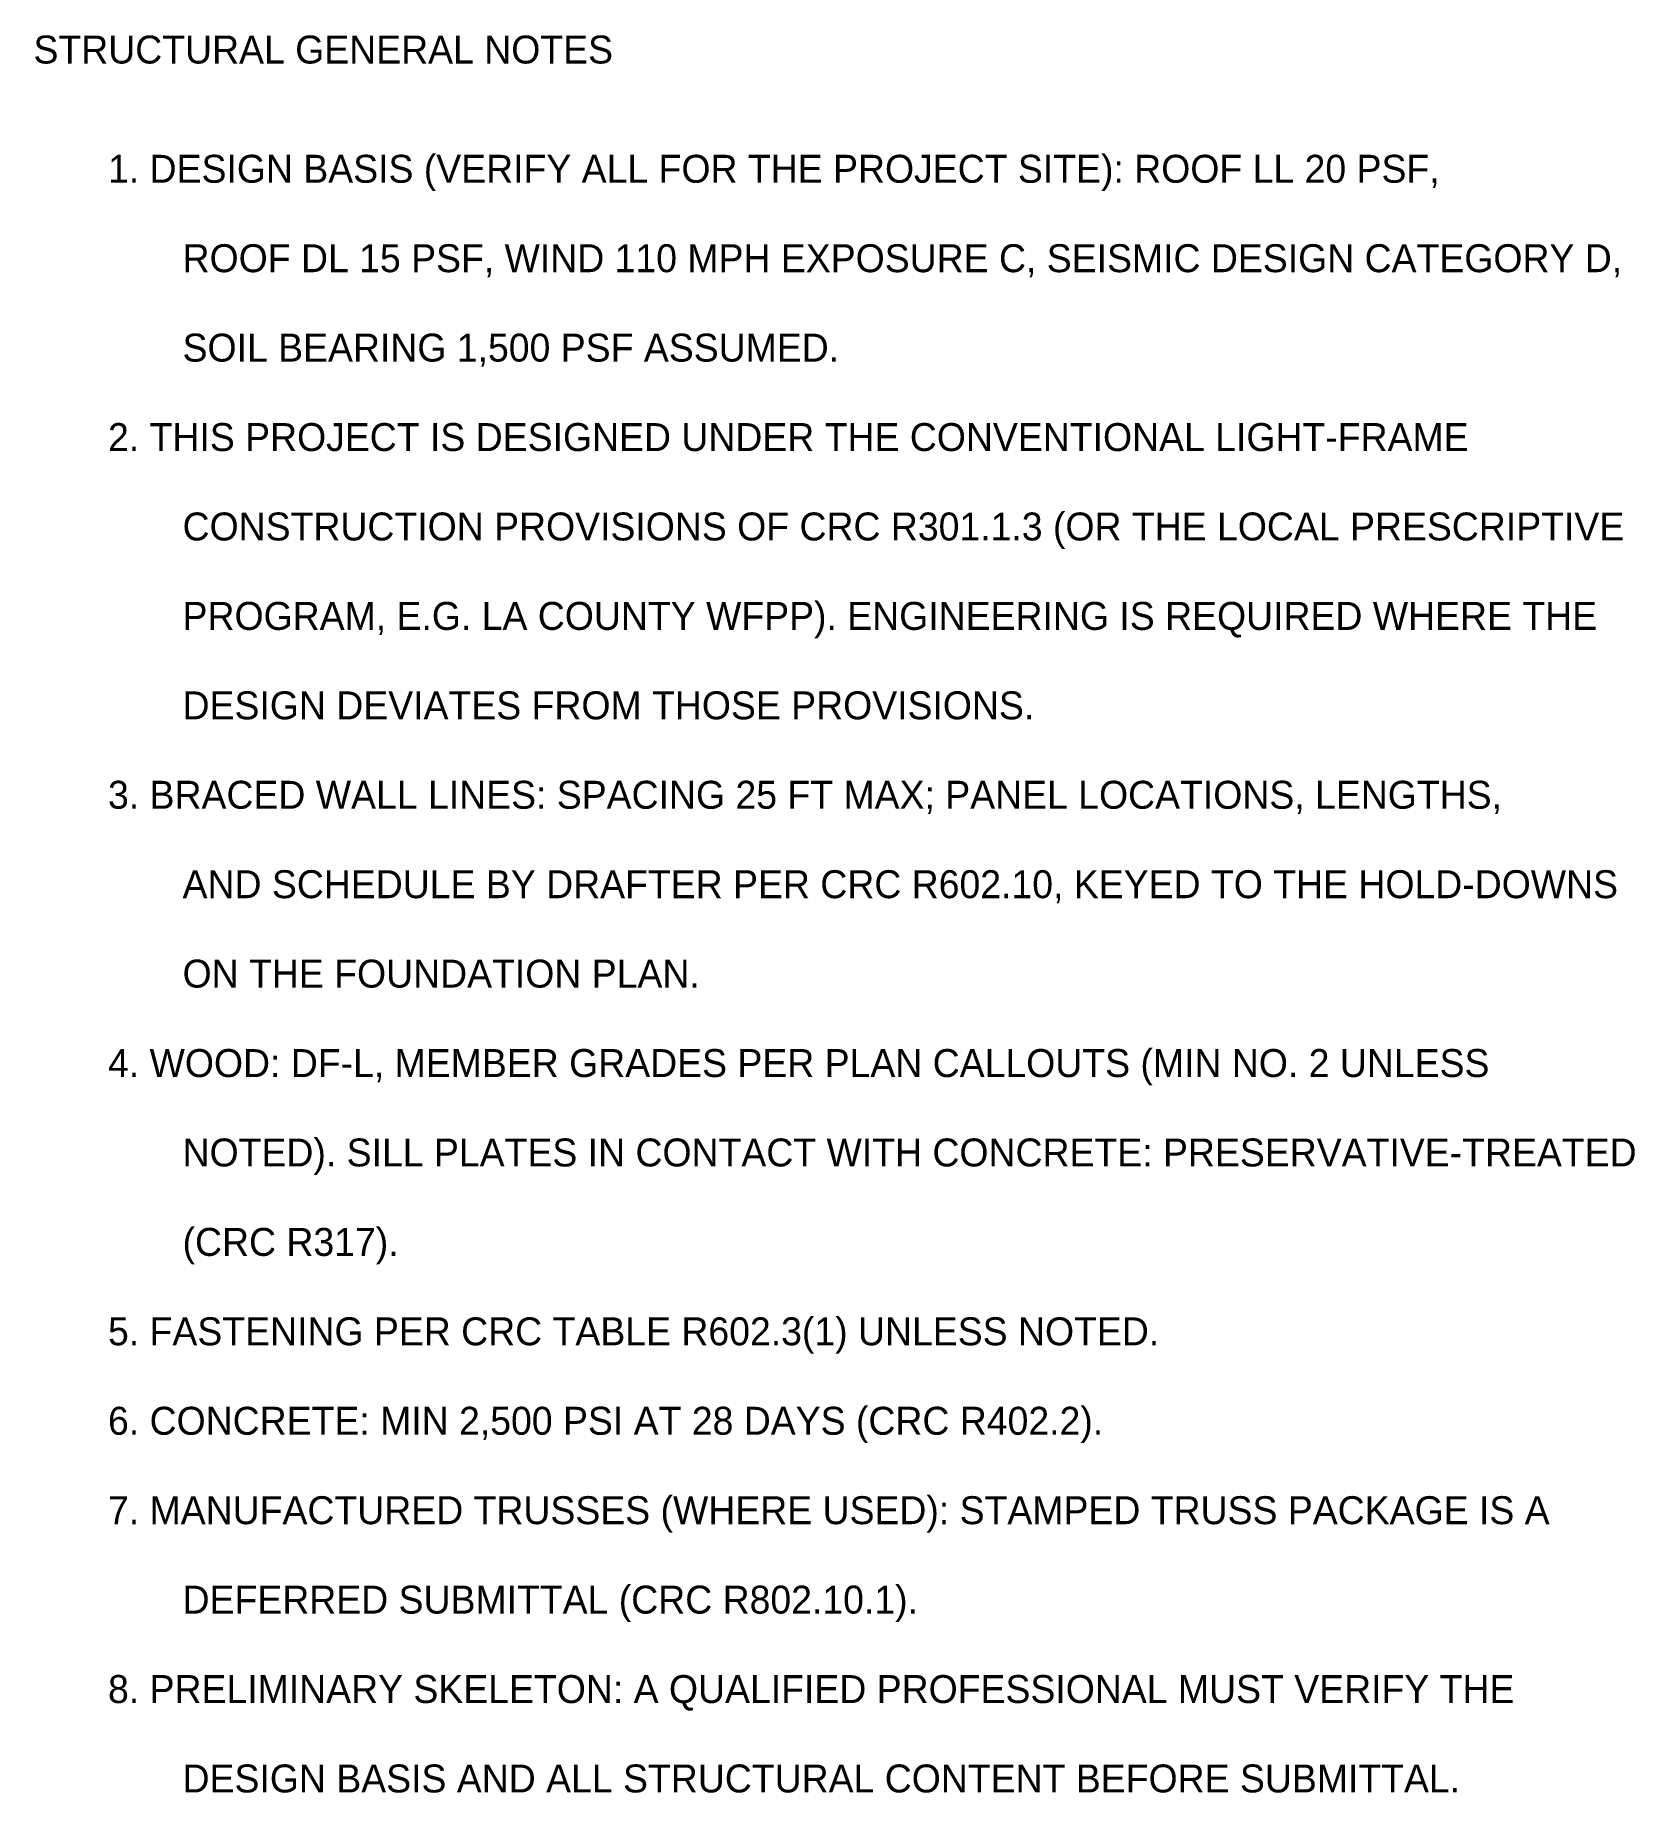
# Model space of a CAD drawing. Header units: metres. Extents: x 0 to 21.5, y -23.4 to 0.2.
import ezdxf
from ezdxf.enums import TextEntityAlignment as Align

# ---------------------------------------------------------------- set-up
doc = ezdxf.new("R2010")
doc.units = ezdxf.units.M
doc.layers.add('A-ANNO-TEXT', color=7, linetype='Continuous', lineweight=18)

msp = doc.modelspace()

# ---------------------------------------------------------------- texts
at = {"layer": 'A-ANNO-TEXT'}
for s, p in [('STRUCTURAL GENERAL NOTES', (0, 0)), ('1. DESIGN BASIS (VERIFY ALL FOR THE PROJECT SITE): ROOF LL 20 PSF,', (1, -1.6)), ('ROOF DL 15 PSF, WIND 110 MPH EXPOSURE C, SEISMIC DESIGN CATEGORY D,', (2, -2.8)), ('SOIL BEARING 1,500 PSF ASSUMED.', (2, -4)), ('2. THIS PROJECT IS DESIGNED UNDER THE CONVENTIONAL LIGHT-FRAME', (1, -5.2)), ('CONSTRUCTION PROVISIONS OF CRC R301.1.3 (OR THE LOCAL PRESCRIPTIVE', (2, -6.4)), ('PROGRAM, E.G. LA COUNTY WFPP). ENGINEERING IS REQUIRED WHERE THE', (2, -7.6)), ('DESIGN DEVIATES FROM THOSE PROVISIONS.', (2, -8.8)), ('3. BRACED WALL LINES: SPACING 25 FT MAX; PANEL LOCATIONS, LENGTHS,', (1, -10)), ('AND SCHEDULE BY DRAFTER PER CRC R602.10, KEYED TO THE HOLD-DOWNS', (2, -11.2)), ('ON THE FOUNDATION PLAN.', (2, -12.4)), ('4. WOOD: DF-L, MEMBER GRADES PER PLAN CALLOUTS (MIN NO. 2 UNLESS', (1, -13.6)), ('NOTED). SILL PLATES IN CONTACT WITH CONCRETE: PRESERVATIVE-TREATED', (2, -14.8)), ('(CRC R317).', (2, -16)), ('5. FASTENING PER CRC TABLE R602.3(1) UNLESS NOTED.', (1, -17.2)), ('6. CONCRETE: MIN 2,500 PSI AT 28 DAYS (CRC R402.2).', (1, -18.4)), ('7. MANUFACTURED TRUSSES (WHERE USED): STAMPED TRUSS PACKAGE IS A', (1, -19.6)), ('DEFERRED SUBMITTAL (CRC R802.10.1).', (2, -20.8)), ('8. PRELIMINARY SKELETON: A QUALIFIED PROFESSIONAL MUST VERIFY THE', (1, -22)), ('DESIGN BASIS AND ALL STRUCTURAL CONTENT BEFORE SUBMITTAL.', (2, -23.2))]:
    msp.add_text(s, height=0.375, dxfattribs=at).set_placement(p, align=Align.MIDDLE_LEFT)

doc.saveas('drawing.dxf')
